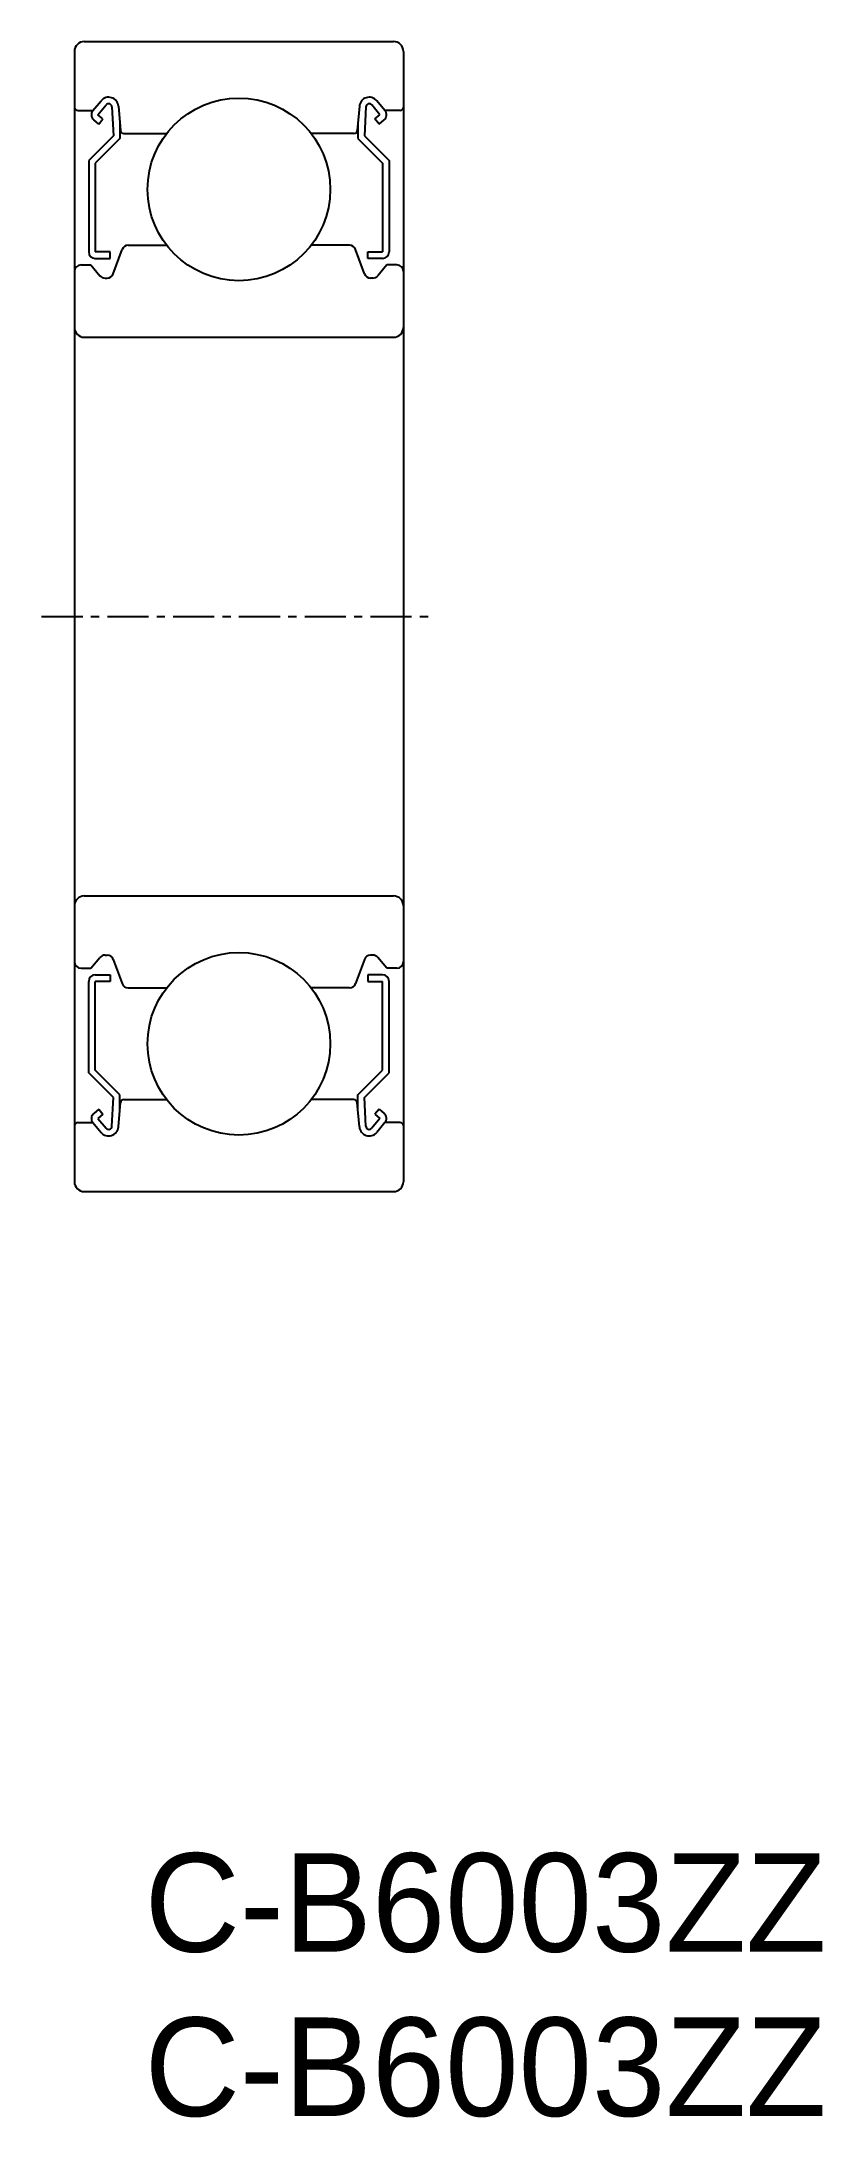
# Model space of a CAD drawing. Extents: x -1 to 22.7, y -8.1 to 55.
import ezdxf
from ezdxf.enums import TextEntityAlignment as Align

# ---------------------------------------------------------------- set-up
doc = ezdxf.new("R2010")
doc.units = 0
doc.linetypes.add('CENTER', pattern=[2, 1.25, -0.25, 0.25, -0.25])
doc.layers.get('0').update_dxf_attribs({"linetype": 'CONTINUOUS'})
doc.layers.add('CENTER', color=1, linetype='CENTER')

msp = doc.modelspace()

# ---------------------------------------------------------------- linework, layer by layer
at = {"color": 7, "linetype": 'CONTINUOUS'}
for p, q in [((0.3, 55.031), (9.7, 55.031)), ((0, 54.731), (0, 20.331)), ((10, 54.731), (10, 20.331)), ((0.56, 52.931), (0.81, 53.229)), ((0.713, 52.802), (0.963, 53.1)), ((9.287, 52.802), (9.037, 53.1)), ((9.44, 52.931), (9.19, 53.229)), ((0.1, 52.931), (0.56, 52.931)), ((0.738, 52.521), (0.585, 52.649)), ((0.866, 52.674), (0.713, 52.802)), ((0.738, 52.521), (0.866, 52.674)), ((1.14, 53.041), (1.183, 52.164)), ((1.338, 53.062), (1.403, 52.322)), ((1.383, 52.551), (1.383, 52.081)), ((8.662, 53.062), (8.597, 52.322)), ((8.617, 52.551), (8.617, 52.081)), ((8.86, 53.041), (8.817, 52.164)), ((9.134, 52.674), (9.287, 52.802)), ((9.262, 52.521), (9.134, 52.674)), ((9.262, 52.521), (9.415, 52.649)), ((9.9, 52.931), (9.44, 52.931)), ((1.183, 52.164), (0.433, 51.414)), ((1.383, 52.081), (0.633, 51.331)), ((1.503, 52.231), (2.803, 52.231)), ((8.497, 52.231), (7.197, 52.231)), ((8.617, 52.081), (9.367, 51.331)), ((8.817, 52.164), (9.567, 51.414)), ((0.433, 51.414), (0.433, 48.631)), ((0.633, 51.331), (0.633, 48.631)), ((9.367, 51.331), (9.367, 48.631)), ((9.567, 51.414), (9.567, 48.631)), ((1.182, 47.963), (1.45, 48.699)), ((1.638, 48.831), (2.803, 48.831)), ((8.362, 48.831), (7.197, 48.831)), ((8.818, 47.963), (8.55, 48.699)), ((0.2, 48.231), (0.5, 48.231)), ((0.5, 48.231), (0.776, 47.902)), ((1.083, 48.631), (0.633, 48.631)), ((0.633, 48.431), (1.083, 48.431)), ((1.083, 48.431), (1.083, 48.631)), ((8.917, 48.431), (8.917, 48.631)), ((8.917, 48.631), (9.367, 48.631)), ((9.367, 48.431), (8.917, 48.431)), ((9.5, 48.231), (9.224, 47.902)), ((9.8, 48.231), (9.5, 48.231)), ((0.929, 47.831), (0.994, 47.831)), ((9.071, 47.831), (9.006, 47.831)), ((0.3, 46.031), (9.7, 46.031)), ((0.3, 29.031), (9.7, 29.031)), ((0.929, 27.231), (0.994, 27.231)), ((9.071, 27.231), (9.006, 27.231)), ((0.2, 26.831), (0.5, 26.831)), ((0.5, 26.831), (0.776, 27.16)), ((0.633, 26.631), (1.083, 26.631)), ((1.083, 26.631), (1.083, 26.431)), ((1.182, 27.099), (1.45, 26.363)), ((8.818, 27.099), (8.55, 26.363)), ((8.917, 26.631), (8.917, 26.431)), ((9.367, 26.631), (8.917, 26.631)), ((9.5, 26.831), (9.224, 27.16)), ((9.8, 26.831), (9.5, 26.831)), ((0.433, 23.648), (0.433, 26.431)), ((0.633, 23.731), (0.633, 26.431)), ((1.083, 26.431), (0.633, 26.431)), ((1.638, 26.231), (2.803, 26.231)), ((8.362, 26.231), (7.197, 26.231)), ((8.917, 26.431), (9.367, 26.431)), ((9.367, 23.731), (9.367, 26.431)), ((9.567, 23.648), (9.567, 26.431)), ((1.183, 22.898), (0.433, 23.648)), ((1.383, 22.981), (0.633, 23.731)), ((8.617, 22.981), (9.367, 23.731)), ((8.817, 22.898), (9.567, 23.648)), ((1.14, 22.021), (1.183, 22.898)), ((1.383, 22.511), (1.383, 22.981)), ((1.503, 22.831), (2.803, 22.831)), ((8.497, 22.831), (7.197, 22.831)), ((8.617, 22.511), (8.617, 22.981)), ((8.86, 22.021), (8.817, 22.898)), ((0.1, 22.131), (0.56, 22.131)), ((0.56, 22.131), (0.81, 21.834)), ((0.738, 22.541), (0.585, 22.413)), ((0.866, 22.388), (0.713, 22.26)), ((0.713, 22.26), (0.963, 21.962)), ((0.738, 22.541), (0.866, 22.388)), ((1.338, 22), (1.403, 22.74)), ((8.662, 22), (8.597, 22.74)), ((9.287, 22.26), (9.037, 21.962)), ((9.262, 22.541), (9.134, 22.388)), ((9.134, 22.388), (9.287, 22.26)), ((9.44, 22.131), (9.19, 21.834)), ((9.262, 22.541), (9.415, 22.413)), ((9.9, 22.131), (9.44, 22.131)), ((0.3, 20.031), (9.7, 20.031)), ((2.8, 20.031), (2.8, 20.031)), ((5, 20.031), (5, 20.031))]:
    msp.add_line(p, q, dxfattribs=at)
for centre in [(5, 50.531), (5, 24.531)]:
    msp.add_circle(centre, 2.778, dxfattribs=at)
for centre, radius, start, end in [((0.3, 54.731), 0.3, 90, 180), ((9.7, 54.731), 0.3, 0, 90), ((1.039, 53.036), 0.3, 4.99676, 140.00312), ((1.04, 53.036), 0.1, 2.81978, 140.00119), ((8.961, 53.036), 0.3, 39.99688, 175.00324), ((8.96, 53.036), 0.1, 39.99881, 177.18022), ((0.1, 53.031), 0.1, 180, 270), ((0.713, 52.802), 0.2, 140.00312, 230.08226), ((9.287, 52.802), 0.2, 309.91774, 39.99688), ((9.9, 53.031), 0.1, 270, 0), ((1.503, 52.331), 0.1, 184.99676, 270), ((8.497, 52.331), 0.1, 270, 355.00324), ((1.638, 48.631), 0.2, 90, 159.99215), ((8.362, 48.631), 0.2, 20.00785, 90), ((0.2, 48.031), 0.2, 90, 180), ((0.633, 48.631), 0.2, 180, 270), ((9.367, 48.631), 0.2, 270, 0), ((9.8, 48.031), 0.2, 0, 90), ((0.929, 48.031), 0.2, 219.99467, 270), ((0.994, 48.031), 0.2, 270, 339.99215), ((9.006, 48.031), 0.2, 200.00785, 270), ((9.071, 48.031), 0.2, 270, 320.00533), ((0.3, 46.331), 0.3, 180, 270), ((9.7, 46.331), 0.3, 270, 0), ((0.3, 28.731), 0.3, 90, 180), ((9.7, 28.731), 0.3, 0, 90), ((0.929, 27.031), 0.2, 90, 140.00533), ((0.994, 27.031), 0.2, 20.00785, 90), ((9.006, 27.031), 0.2, 90, 159.99215), ((9.071, 27.031), 0.2, 39.99467, 90), ((0.2, 27.031), 0.2, 180, 270), ((0.633, 26.431), 0.2, 90, 180), ((9.367, 26.431), 0.2, 0, 90), ((9.8, 27.031), 0.2, 270, 0), ((1.638, 26.431), 0.2, 200.00785, 270), ((8.362, 26.431), 0.2, 270, 339.99215), ((1.503, 22.731), 0.1, 90, 175.00324), ((8.497, 22.731), 0.1, 4.99676, 90), ((0.1, 22.031), 0.1, 90, 180), ((0.713, 22.26), 0.2, 129.91774, 219.99688), ((9.287, 22.26), 0.2, 320.00312, 50.08226), ((9.9, 22.031), 0.1, 0, 90), ((1.039, 22.026), 0.3, 219.99688, 355.00324), ((1.04, 22.026), 0.1, 219.99881, 357.18021), ((8.961, 22.026), 0.3, 184.99676, 320.00312), ((8.96, 22.026), 0.1, 182.81978, 320.00119), ((0.3, 20.331), 0.3, 180, 270), ((9.7, 20.331), 0.3, 270, 0)]:
    msp.add_arc(centre, radius, start, end, dxfattribs=at)
at = {"layer": 'CENTER', "linetype": 'CENTER'}
msp.add_line((-1, 37.531), (11, 37.531), dxfattribs=at)

# ---------------------------------------------------------------- texts
at = {"color": 7, "linetype": 'CONTINUOUS'}
for p in [(12.5, -4), (12.5, -9)]:
    msp.add_text('C-B6003ZZ', height=3, dxfattribs=at).set_placement(p, align=Align.BOTTOM_CENTER)

doc.saveas('drawing.dxf')
